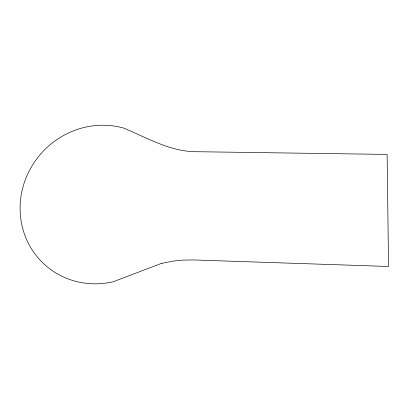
<?xml version="1.0" encoding="UTF-8"?>
<svg xmlns="http://www.w3.org/2000/svg" width="409" height="409" viewBox="0 0 409 409"><rect width="100%" height="100%" fill="white"/><g stroke="black" fill="none" stroke-linecap="round" stroke-linejoin="round"><path stroke-width="0.61" d="M161.233 263.483L113.273 281.735A81.018 77.158 -47.8 0 1 20.266 203.115A81.018 77.158 -47.8 0 1 123.436 128.017C148.043 138.104 171.207 152.393 198.59 151.734L387.129 154.418L388.55 266.474L193.907 259.96L183.6 260.068L173.135 261.1L161.233 263.483"/></g></svg>
